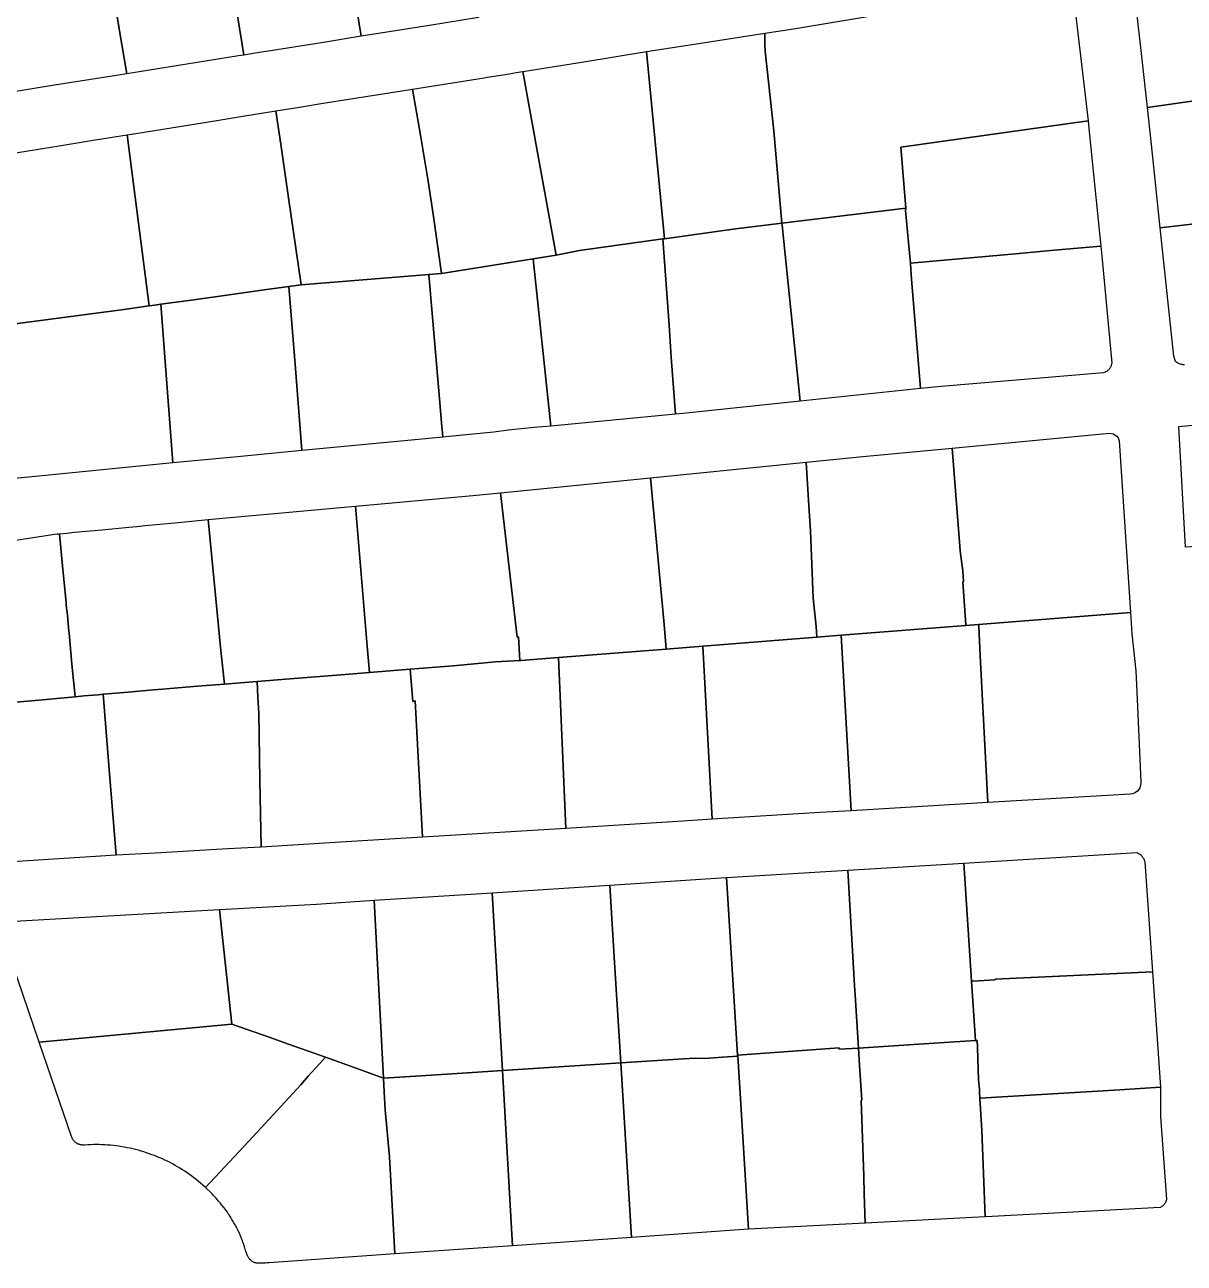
# Model space of a CAD drawing. Header units: metres. Extents: x 3 to 1005126, y 39 to 4383651.
# Drawn here: x 478553.3 to 478748.8, y 4364589.8 to 4364798.7 of the extents above; entities that cross this region are included whole.
import ezdxf

# ---------------------------------------------------------------- set-up
doc = ezdxf.new("R2010")
doc.units = ezdxf.units.M
doc.header["$MEASUREMENT"] = 0
doc.layers.add('TM_Llucmajor', color=7, linetype='Continuous')

msp = doc.modelspace()

# ---------------------------------------------------------------- linework, layer by layer
at = {"layer": 'TM_Llucmajor', "linetype": 'Continuous', "flags": 128}
for points in [[(478606.2, 4364820.38), (478605.26, 4364826.15), (478609.42, 4364826.82), (478613.58, 4364827.48), (478615.16, 4364827.74), (478616.74, 4364827.99), (478620.88, 4364828.66), (478625.02, 4364829.32), (478629.79, 4364799.88), (478621.54, 4364798.56), (478613.28, 4364797.25), (478610.02, 4364796.73), (478606.2, 4364820.38)], [(478589.93, 4364795.37), (478585.48, 4364822.97), (478595.37, 4364824.56), (478600.29, 4364825.35), (478605.26, 4364826.15), (478606.2, 4364820.38), (478610.02, 4364796.73), (478604, 4364795.77), (478601.51, 4364795.37), (478594.71, 4364794.28), (478592.47, 4364793.93), (478590.22, 4364793.57), (478589.93, 4364795.37)], [(478569.69, 4364795.37), (478568.06, 4364805.09), (478565.59, 4364819.77), (478585.35, 4364822.95), (478585.48, 4364822.97), (478589.93, 4364795.37), (478590.22, 4364793.57), (478589.35, 4364793.43), (478570.52, 4364790.42), (478569.69, 4364795.37)], [(478549.12, 4364795.37), (478548.07, 4364801.89), (478545.68, 4364816.57), (478555.65, 4364818.17), (478565.59, 4364819.77), (478568.06, 4364805.09), (478569.69, 4364795.37), (478570.52, 4364790.42), (478568.38, 4364790.07), (478566.23, 4364789.73), (478558.33, 4364788.47), (478550.44, 4364787.21), (478549.12, 4364795.37)], [(478678.1, 4364795.37), (478678.06, 4364797.26), (478682.88, 4364798), (478729.83, 4364805.85), (478731.06, 4364795.37), (478732.58, 4364782.46), (478701, 4364778.04), (478701.85, 4364767.75), (478680.94, 4364765.22), (478679.6, 4364780.8), (478678.13, 4364794.2), (478678.1, 4364795.37)], [(478661.14, 4364762.6), (478658.11, 4364794.18), (478665.82, 4364795.37), (478678.06, 4364797.26), (478678.1, 4364795.37), (478678.13, 4364794.2), (478679.6, 4364780.8), (478680.94, 4364765.22), (478673.14, 4364764.28), (478661.14, 4364762.6)], [(478642.9, 4364759.81), (478640.1, 4364775.3), (478637.3, 4364790.79), (478647.56, 4364792.43), (478658.11, 4364794.18), (478661.14, 4364762.6), (478660.9, 4364762.57), (478646.84, 4364760.6), (478642.9, 4364759.81)], [(478621.34, 4364772.3), (478620, 4364780.06), (478618.67, 4364787.83), (478630.73, 4364789.75), (478631.3, 4364789.84), (478633.17, 4364790.14), (478635.04, 4364790.43), (478636.17, 4364790.61), (478637.3, 4364790.79), (478640.1, 4364775.3), (478642.9, 4364759.81), (478638.99, 4364759.19), (478623.58, 4364756.73), (478623.06, 4364760.34), (478622.2, 4364766.32), (478621.34, 4364772.3)], [(478599.9, 4364754.85), (478597.78, 4364769.5), (478596.52, 4364778.16), (478596.3, 4364779.67), (478596.08, 4364781.15), (478595.65, 4364784.15), (478599.64, 4364784.79), (478603.62, 4364785.43), (478611.15, 4364786.63), (478618.67, 4364787.83), (478620, 4364780.06), (478621.34, 4364772.3), (478622.2, 4364766.32), (478623.06, 4364760.34), (478623.58, 4364756.73), (478621.41, 4364756.56), (478599.9, 4364754.85)], [(478744.74, 4364764.42), (478743.26, 4364778.5), (478742.57, 4364784.73), (478773.34, 4364789.13), (478774.52, 4364778.04), (478775.34, 4364770.44), (478775.58, 4364768.03), (478744.74, 4364764.42)], [(478574.27, 4364751.26), (478572.41, 4364765.69), (478570.55, 4364780.11), (478572.38, 4364780.4), (478583.27, 4364782.16), (478587.01, 4364782.76), (478590.74, 4364783.36), (478593.2, 4364783.75), (478595.65, 4364784.15), (478596.08, 4364781.15), (478596.3, 4364779.67), (478596.52, 4364778.16), (478597.78, 4364769.5), (478599.9, 4364754.85), (478597.81, 4364754.56), (478593.64, 4364753.97), (478587.38, 4364753.1), (478581.8, 4364752.32), (478576.23, 4364751.54), (478575.25, 4364751.4), (478574.27, 4364751.26)], [(478701.85, 4364767.75), (478701, 4364778.04), (478732.58, 4364782.46), (478732.71, 4364781.21), (478734.58, 4364762.97), (478734.69, 4364761.88), (478734.75, 4364761.33), (478726.83, 4364760.64), (478720.97, 4364760.12), (478702.61, 4364758.5), (478702.3, 4364761.96), (478701.81, 4364767.36), (478701.85, 4364767.75)], [(478546.47, 4364753.08), (478545.05, 4364761.65), (478543.49, 4364771.1), (478543.11, 4364773.36), (478542.74, 4364775.63), (478544.99, 4364776), (478551.43, 4364777.03), (478552.48, 4364777.2), (478553.52, 4364777.37), (478556.31, 4364777.82), (478559.1, 4364778.27), (478564.82, 4364779.19), (478570.55, 4364780.11), (478572.41, 4364765.69), (478574.27, 4364751.26), (478569.61, 4364750.61), (478547.37, 4364747.67), (478546.92, 4364750.37), (478546.47, 4364753.08)], [(478684.02, 4364735.2), (478680.97, 4364764.91), (478680.96, 4364765.04), (478680.94, 4364765.22), (478701.85, 4364767.75), (478701.81, 4364767.36), (478702.3, 4364761.96), (478702.61, 4364758.5), (478702.62, 4364758.36), (478702.83, 4364755.79), (478704.34, 4364737.32), (478684.02, 4364735.2)], [(478662.99, 4364733.02), (478662.3, 4364742.64), (478661.92, 4364748.02), (478660.9, 4364762.57), (478661.14, 4364762.6), (478673.14, 4364764.28), (478680.94, 4364765.22), (478680.96, 4364765.04), (478680.97, 4364764.91), (478684.02, 4364735.2), (478664.3, 4364733.15), (478662.99, 4364733.02)], [(478642.01, 4364731.01), (478638.99, 4364759.19), (478642.9, 4364759.81), (478646.84, 4364760.6), (478660.9, 4364762.57), (478661.92, 4364748.02), (478662.3, 4364742.64), (478662.99, 4364733.02), (478642.01, 4364731.01)], [(478702.62, 4364758.36), (478702.61, 4364758.5), (478720.97, 4364760.12), (478726.83, 4364760.64), (478734.75, 4364761.33), (478734.96, 4364759.08), (478736.56, 4364741.62), (478736.54, 4364741.52), (478736.52, 4364741.4), (478736.48, 4364741.28), (478736.44, 4364741.16), (478736.4, 4364741.04), (478736.34, 4364740.93), (478736.28, 4364740.83), (478736.21, 4364740.72), (478736.13, 4364740.62), (478736.05, 4364740.53), (478735.96, 4364740.44), (478735.87, 4364740.36), (478735.77, 4364740.28), (478735.67, 4364740.21), (478735.56, 4364740.15), (478735.18, 4364739.96), (478707.8, 4364737.68), (478704.34, 4364737.32), (478702.83, 4364755.79), (478702.62, 4364758.36)], [(478623.25, 4364735.58), (478621.41, 4364756.56), (478623.58, 4364756.73), (478638.99, 4364759.19), (478642.01, 4364731.01), (478639.2, 4364730.74), (478634.78, 4364730.32), (478632.36, 4364729.96), (478624.84, 4364729.23), (478623.78, 4364729.13), (478623.66, 4364730.49), (478623.63, 4364730.92), (478623.25, 4364735.58)], [(478600.04, 4364726.87), (478598.93, 4364740.71), (478597.81, 4364754.56), (478599.9, 4364754.85), (478621.41, 4364756.56), (478623.25, 4364735.58), (478623.63, 4364730.92), (478623.66, 4364730.49), (478623.78, 4364729.13), (478617.32, 4364728.51), (478611.94, 4364728), (478600.04, 4364726.87)], [(478578.25, 4364724.79), (478577.24, 4364738.16), (478576.23, 4364751.54), (478581.8, 4364752.32), (478587.38, 4364753.1), (478593.64, 4364753.97), (478597.81, 4364754.56), (478598.93, 4364740.71), (478600.04, 4364726.87), (478589.15, 4364725.83), (478578.25, 4364724.79)], [(478549.12, 4364721.93), (478548.24, 4364734.8), (478547.37, 4364747.67), (478569.61, 4364750.61), (478574.27, 4364751.26), (478575.25, 4364751.4), (478576.23, 4364751.54), (478577.24, 4364738.16), (478578.25, 4364724.79), (478555.12, 4364722.52), (478549.12, 4364721.93)], [(478749.02, 4364710.56), (478747.9, 4364730.93), (478778.67, 4364733.92), (478779.92, 4364712.45), (478749.02, 4364710.56)], [(478709.98, 4364722.94), (478709.65, 4364727.29), (478736.16, 4364729.83), (478736.79, 4364729.69), (478737.4, 4364729.3), (478737.63, 4364729.02), (478737.79, 4364728.51), (478739.7, 4364699.58), (478714.11, 4364697.56), (478711.97, 4364697.39), (478711.96, 4364697.51), (478711.43, 4364704.76), (478711.57, 4364704.77), (478711.44, 4364706.6), (478711.02, 4364709.89), (478710.95, 4364710.73), (478709.98, 4364722.94)], [(478686.22, 4364702), (478685.76, 4364713.36), (478685.5, 4364717.58), (478685.06, 4364724.9), (478694.58, 4364725.85), (478709.65, 4364727.29), (478709.98, 4364722.94), (478710.95, 4364710.73), (478711.02, 4364709.89), (478711.44, 4364706.6), (478711.57, 4364704.77), (478711.43, 4364704.76), (478711.96, 4364697.51), (478711.97, 4364697.39), (478690.94, 4364695.73), (478686.82, 4364695.4), (478686.73, 4364697.21), (478686.22, 4364702)], [(478661.08, 4364697.55), (478658.82, 4364722.29), (478685.06, 4364724.9), (478685.5, 4364717.58), (478685.76, 4364713.36), (478686.22, 4364702), (478686.73, 4364697.21), (478686.82, 4364695.4), (478667.62, 4364693.89), (478661.45, 4364693.41), (478661.39, 4364694.09), (478661.08, 4364697.55)], [(478636.32, 4364695.43), (478633.53, 4364719.77), (478658.82, 4364722.29), (478661.08, 4364697.55), (478661.39, 4364694.09), (478661.45, 4364693.41), (478643.26, 4364691.97), (478636.93, 4364691.47), (478636.78, 4364691.46), (478636.56, 4364695.44), (478636.32, 4364695.43)], [(478611.42, 4364689.43), (478611.05, 4364693.88), (478609.09, 4364717.5), (478618.98, 4364718.4), (478628.86, 4364719.3), (478633.53, 4364719.77), (478636.32, 4364695.43), (478636.56, 4364695.44), (478636.78, 4364691.46), (478632.63, 4364691.23), (478631.49, 4364691.16), (478625.53, 4364690.6), (478618.29, 4364690.02), (478611.42, 4364689.43)], [(478586.95, 4364687.47), (478586.64, 4364690.59), (478586.33, 4364693.71), (478584.2, 4364715.25), (478590.42, 4364715.81), (478596.64, 4364716.37), (478606.53, 4364717.27), (478609.09, 4364717.5), (478611.05, 4364693.88), (478611.42, 4364689.43), (478607.31, 4364689.11), (478599.43, 4364688.5), (478595.94, 4364688.23), (478592.46, 4364687.96), (478589.7, 4364687.72), (478586.95, 4364687.47)], [(478560.27, 4364701.26), (478559.74, 4364706.82), (478559.17, 4364712.85), (478560.42, 4364712.97), (478561.68, 4364713.09), (478566.27, 4364713.53), (478570.86, 4364713.97), (478572.19, 4364714.09), (478573.53, 4364714.22), (478576.07, 4364714.47), (478578.62, 4364714.71), (478584.2, 4364715.25), (478586.33, 4364693.71), (478586.64, 4364690.59), (478586.95, 4364687.47), (478582.4, 4364687.12), (478577.84, 4364686.76), (478576.5, 4364686.65), (478574.97, 4364686.52), (478570.74, 4364686.14), (478566.51, 4364685.77), (478565.66, 4364685.69), (478564.81, 4364685.62), (478563.3, 4364685.49), (478561.78, 4364685.35), (478561.26, 4364690.87), (478560.76, 4364696.1), (478560.73, 4364696.39), (478560.48, 4364699.1), (478560.31, 4364700.8), (478560.27, 4364701.26)], [(478530.81, 4364705.84), (478530.8, 4364706.58), (478530.99, 4364707.29), (478531.37, 4364707.92), (478531.9, 4364708.42), (478532.54, 4364708.82), (478532.82, 4364708.86), (478533.07, 4364708.9), (478558.36, 4364712.77), (478558.77, 4364712.81), (478559.17, 4364712.85), (478559.74, 4364706.82), (478560.27, 4364701.26), (478560.31, 4364700.8), (478560.48, 4364699.1), (478560.73, 4364696.39), (478560.76, 4364696.1), (478561.26, 4364690.87), (478561.78, 4364685.35), (478554.43, 4364684.7), (478547.08, 4364684.05), (478541.98, 4364683.6), (478536.88, 4364683.15), (478530.81, 4364705.84)], [(478692.65, 4364666.15), (478690.94, 4364695.73), (478711.97, 4364697.39), (478714.11, 4364697.56), (478714.13, 4364697.24), (478714.39, 4364692.25), (478715.69, 4364667.52), (478692.65, 4364666.15)], [(478714.13, 4364697.24), (478714.11, 4364697.56), (478739.7, 4364699.58), (478739.94, 4364695.97), (478740.63, 4364689.71), (478740.81, 4364686.2), (478741.48, 4364671.04), (478741.41, 4364670.41), (478741.29, 4364670), (478740.98, 4364669.48), (478740.58, 4364669.22), (478740.1, 4364668.99), (478739.69, 4364668.96), (478715.69, 4364667.52), (478714.39, 4364692.25), (478714.13, 4364697.24)], [(478669.2, 4364664.71), (478667.62, 4364693.89), (478686.82, 4364695.4), (478690.94, 4364695.73), (478692.65, 4364666.15), (478687.36, 4364665.83), (478669.2, 4364664.71)], [(478644.51, 4364663.14), (478643.26, 4364691.97), (478661.45, 4364693.41), (478667.62, 4364693.89), (478669.2, 4364664.71), (478663.39, 4364664.3), (478644.51, 4364663.14)], [(478619.11, 4364684.66), (478618.72, 4364684.58), (478618.29, 4364690.02), (478625.53, 4364690.6), (478631.49, 4364691.16), (478632.63, 4364691.23), (478636.78, 4364691.46), (478636.93, 4364691.47), (478643.26, 4364691.97), (478644.51, 4364663.14), (478620.36, 4364661.66), (478619.11, 4364684.66)], [(478592.77, 4364682.62), (478592.61, 4364685.29), (478592.46, 4364687.96), (478595.94, 4364688.23), (478599.43, 4364688.5), (478607.31, 4364689.11), (478611.42, 4364689.43), (478618.29, 4364690.02), (478618.72, 4364684.58), (478619.11, 4364684.66), (478620.36, 4364661.66), (478605.65, 4364660.79), (478599.41, 4364660.4), (478593.16, 4364660.02), (478592.96, 4364671.32), (478592.77, 4364682.62)], [(478568.73, 4364658.62), (478567.55, 4364673.09), (478567.03, 4364679.43), (478566.51, 4364685.77), (478570.74, 4364686.14), (478574.97, 4364686.52), (478576.5, 4364686.65), (478577.84, 4364686.76), (478582.4, 4364687.12), (478586.95, 4364687.47), (478589.7, 4364687.72), (478592.46, 4364687.96), (478592.61, 4364685.29), (478592.77, 4364682.62), (478592.96, 4364671.32), (478593.16, 4364660.02), (478587.52, 4364659.69), (478581.88, 4364659.37), (478575.31, 4364659), (478568.73, 4364658.62)], [(478712.94, 4364637.38), (478711.64, 4364657.31), (478740.77, 4364659.08), (478740.89, 4364659.03), (478741.01, 4364658.98), (478741.07, 4364658.95), (478741.18, 4364658.88), (478741.24, 4364658.84), (478741.35, 4364658.76), (478741.45, 4364658.68), (478741.5, 4364658.63), (478741.55, 4364658.58), (478741.64, 4364658.49), (478741.69, 4364658.43), (478741.77, 4364658.33), (478741.81, 4364658.27), (478741.88, 4364658.16), (478741.92, 4364658.1), (478741.95, 4364658.04), (478741.98, 4364657.98), (478742.01, 4364657.92), (478742.05, 4364657.8), (478742.1, 4364657.67), (478742.13, 4364657.55), (478743.43, 4364638.98), (478716.92, 4364637.76), (478716.93, 4364637.62), (478713.15, 4364637.4), (478712.94, 4364637.38)], [(478673.49, 4364624.91), (478671.62, 4364654.88), (478692.08, 4364656.12), (478693.2, 4364636.67), (478693.31, 4364635.03), (478693.88, 4364626.12), (478690.6, 4364625.91), (478690.59, 4364626.13), (478673.49, 4364624.91)], [(478693.2, 4364636.67), (478692.08, 4364656.12), (478711.64, 4364657.31), (478712.94, 4364637.38), (478713.59, 4364627.39), (478704.87, 4364626.83), (478693.88, 4364626.12), (478693.31, 4364635.03), (478693.2, 4364636.67)], [(478652.42, 4364646.11), (478651.97, 4364653.61), (478671.51, 4364654.87), (478671.62, 4364654.88), (478673.49, 4364624.91), (478673.5, 4364624.74), (478670.92, 4364624.58), (478667.94, 4364624.38), (478666.33, 4364624.42), (478664.36, 4364624.3), (478653.79, 4364623.62), (478652.81, 4364639.65), (478652.42, 4364646.11)], [(478613.78, 4364621.07), (478612.23, 4364651.04), (478632.1, 4364652.32), (478633.84, 4364622.34), (478627.92, 4364621.95), (478623.59, 4364621.67), (478619.2, 4364621.38), (478613.78, 4364621.07)], [(478633.84, 4364622.34), (478632.1, 4364652.32), (478651.97, 4364653.61), (478652.42, 4364646.11), (478652.81, 4364639.65), (478653.79, 4364623.62), (478633.84, 4364622.34)], [(478588.24, 4364630.16), (478586.16, 4364649.47), (478594.33, 4364649.94), (478602.49, 4364650.41), (478612.23, 4364651.04), (478613.78, 4364621.07), (478608.99, 4364622.78), (478603.99, 4364624.57), (478597.75, 4364626.8), (478594.53, 4364627.97), (478588.24, 4364630.16)], [(478713.59, 4364627.39), (478712.94, 4364637.38), (478713.15, 4364637.4), (478716.93, 4364637.62), (478716.92, 4364637.76), (478743.43, 4364638.98), (478744.79, 4364619.51), (478737.9, 4364619.09), (478714.35, 4364617.65), (478714.29, 4364618.71), (478714.26, 4364619.16), (478714.11, 4364620.77), (478713.94, 4364626.23), (478713.87, 4364627.41), (478713.59, 4364627.39)], [(478583.79, 4364602.58), (478583.66, 4364602.69), (478583.31, 4364603.01), (478582.95, 4364603.33), (478582.58, 4364603.64), (478582.21, 4364603.93), (478581.83, 4364604.24), (478581.45, 4364604.53), (478581.06, 4364604.81), (478580.67, 4364605.08), (478580.27, 4364605.34), (478579.87, 4364605.61), (478579.46, 4364605.86), (478579.05, 4364606.11), (478578.64, 4364606.33), (478578.22, 4364606.58), (478577.79, 4364606.8), (478577.36, 4364607.02), (478576.94, 4364607.22), (478576.5, 4364607.43), (478576.06, 4364607.62), (478575.62, 4364607.79), (478575.18, 4364607.98), (478574.73, 4364608.14), (478574.28, 4364608.3), (478573.82, 4364608.46), (478573.37, 4364608.61), (478572.91, 4364608.74), (478572.45, 4364608.88), (478571.99, 4364608.99), (478571.52, 4364609.12), (478571.06, 4364609.22), (478570.59, 4364609.31), (478570.12, 4364609.41), (478569.64, 4364609.48), (478569.17, 4364609.55), (478568.7, 4364609.62), (478568.22, 4364609.67), (478567.75, 4364609.73), (478567.27, 4364609.75), (478566.79, 4364609.79), (478566.31, 4364609.82), (478565.83, 4364609.83), (478565.35, 4364609.83), (478564.88, 4364609.83), (478564.4, 4364609.82), (478563.92, 4364609.79), (478563.42, 4364609.77), (478563.27, 4364609.75), (478563.17, 4364609.75), (478563.08, 4364609.75), (478562.97, 4364609.75), (478562.87, 4364609.78), (478562.78, 4364609.79), (478562.68, 4364609.82), (478562.58, 4364609.83), (478562.49, 4364609.86), (478562.4, 4364609.9), (478562.31, 4364609.94), (478562.22, 4364609.99), (478562.13, 4364610.04), (478562.05, 4364610.08), (478561.96, 4364610.14), (478561.88, 4364610.21), (478561.81, 4364610.26), (478561.74, 4364610.33), (478561.66, 4364610.41), (478561.6, 4364610.49), (478561.54, 4364610.55), (478561.48, 4364610.63), (478561.42, 4364610.73), (478561.37, 4364610.8), (478561.32, 4364610.89), (478561.28, 4364610.99), (478561.24, 4364611.08), (478561.2, 4364611.19), (478555.75, 4364627.11), (478588.24, 4364630.16), (478594.53, 4364627.97), (478597.75, 4364626.8), (478603.99, 4364624.57), (478603.49, 4364624.02), (478601.11, 4364621.36), (478599.83, 4364619.93), (478591.81, 4364611.22), (478583.79, 4364602.58)], [(478694.06, 4364623.23), (478693.88, 4364626.12), (478704.87, 4364626.83), (478713.59, 4364627.39), (478713.87, 4364627.41), (478713.94, 4364626.23), (478714.11, 4364620.77), (478714.26, 4364619.16), (478714.29, 4364618.71), (478714.35, 4364617.65), (478714.67, 4364612.23), (478715.22, 4364597.67), (478695.01, 4364596.59), (478694.85, 4364601.54), (478694.75, 4364604.5), (478694.34, 4364617.3), (478694.44, 4364617.31), (478694.06, 4364623.23)], [(478615.71, 4364591.41), (478594.53, 4364589.92), (478594.41, 4364589.89), (478594.15, 4364589.88), (478593.9, 4364589.86), (478593.73, 4364589.85), (478593.4, 4364589.83), (478592.7, 4364589.83), (478592.62, 4364589.85), (478592.46, 4364589.86), (478592.39, 4364589.86), (478592.28, 4364589.89), (478592.14, 4364589.92), (478592.07, 4364589.92), (478591.98, 4364589.95), (478591.84, 4364590.02), (478591.74, 4364590.06), (478591.66, 4364590.11), (478591.56, 4364590.18), (478591.46, 4364590.27), (478591.39, 4364590.33), (478591.33, 4364590.41), (478591.28, 4364590.46), (478591.2, 4364590.57), (478591.1, 4364590.7), (478591.05, 4364590.79), (478590.98, 4364590.91), (478590.9, 4364591.02), (478590.87, 4364591.09), (478590.8, 4364591.23), (478590.77, 4364591.3), (478590.73, 4364591.42), (478590.66, 4364591.58), (478590.63, 4364591.67), (478590.55, 4364591.9), (478590.48, 4364592.13), (478590.33, 4364592.62), (478590.21, 4364593), (478590.17, 4364593.12), (478590.09, 4364593.38), (478590, 4364593.62), (478589.94, 4364593.79), (478589.81, 4364594.11), (478589.74, 4364594.27), (478589.6, 4364594.61), (478589.51, 4364594.83), (478589.37, 4364595.12), (478589.3, 4364595.26), (478589.15, 4364595.6), (478588.98, 4364595.93), (478588.9, 4364596.08), (478588.76, 4364596.33), (478588.57, 4364596.67), (478588.44, 4364596.89), (478588.17, 4364597.33), (478588.03, 4364597.55), (478587.94, 4364597.69), (478587.75, 4364597.99), (478587.65, 4364598.12), (478587.46, 4364598.42), (478587.26, 4364598.7), (478587.12, 4364598.88), (478586.84, 4364599.25), (478586.6, 4364599.55), (478586.47, 4364599.71), (478586.28, 4364599.95), (478585.99, 4364600.29), (478585.7, 4364600.62), (478585.55, 4364600.79), (478585.24, 4364601.12), (478585.09, 4364601.29), (478584.87, 4364601.53), (478583.79, 4364602.58), (478591.81, 4364611.22), (478599.83, 4364619.93), (478601.11, 4364621.36), (478603.49, 4364624.02), (478603.99, 4364624.57), (478608.99, 4364622.78), (478613.78, 4364621.07), (478613.92, 4364618.72), (478614.08, 4364615.73), (478614.78, 4364607.76), (478615.71, 4364591.41)], [(478655.58, 4364594.18), (478653.79, 4364623.62), (478664.36, 4364624.3), (478666.33, 4364624.42), (478667.94, 4364624.38), (478670.92, 4364624.58), (478673.5, 4364624.74), (478673.84, 4364619.39), (478675.33, 4364595.57), (478655.58, 4364594.18)], [(478673.5, 4364624.74), (478673.49, 4364624.91), (478690.59, 4364626.13), (478690.6, 4364625.91), (478693.88, 4364626.12), (478694.06, 4364623.23), (478694.44, 4364617.31), (478694.34, 4364617.3), (478694.75, 4364604.5), (478694.85, 4364601.54), (478695.01, 4364596.59), (478675.33, 4364595.57), (478673.84, 4364619.39), (478673.5, 4364624.74)], [(478635.56, 4364592.79), (478633.84, 4364622.34), (478653.79, 4364623.62), (478655.58, 4364594.18), (478635.56, 4364592.79)], [(478613.92, 4364618.72), (478613.78, 4364621.07), (478619.2, 4364621.38), (478623.59, 4364621.67), (478627.92, 4364621.95), (478633.84, 4364622.34), (478635.56, 4364592.79), (478615.71, 4364591.41), (478614.78, 4364607.76), (478614.08, 4364615.73), (478613.92, 4364618.72)], [(478714.67, 4364612.23), (478714.35, 4364617.65), (478737.9, 4364619.09), (478744.79, 4364619.51), (478744.81, 4364619.2), (478744.81, 4364614.52), (478745.81, 4364600.63), (478745.78, 4364600.52), (478745.75, 4364600.4), (478745.71, 4364600.28), (478745.67, 4364600.17), (478745.61, 4364600.06), (478745.55, 4364599.96), (478745.48, 4364599.86), (478745.41, 4364599.76), (478745.33, 4364599.67), (478745.24, 4364599.58), (478745.15, 4364599.5), (478745.05, 4364599.43), (478744.95, 4364599.36), (478744.84, 4364599.3), (478744.74, 4364599.24), (478716.42, 4364597.73), (478715.22, 4364597.67), (478714.67, 4364612.23)]]:
    msp.add_lwpolyline(points, close=True, dxfattribs=at)
for points in [[(478773.34, 4364789.13), (478742.57, 4364784.73), (478741.39, 4364795.37), (478741.39, 4364795.37), (478740.25, 4364805.72)], [(478748.81, 4364741.32), (478748.67, 4364741.33), (478748.53, 4364741.34), (478748.4, 4364741.37), (478748.26, 4364741.4), (478748.13, 4364741.43), (478748, 4364741.48), (478747.87, 4364741.53), (478747.75, 4364741.59), (478747.63, 4364741.66), (478747.51, 4364741.73), (478747.4, 4364741.82), (478747.32, 4364741.88), (478747.02, 4364742.78), (478744.74, 4364764.42), (478775.58, 4364768.03)], [(478547.08, 4364684.05), (478554.43, 4364684.7), (478561.78, 4364685.35), (478563.3, 4364685.49), (478564.81, 4364685.62), (478565.66, 4364685.69), (478566.51, 4364685.77), (478567.03, 4364679.43), (478567.55, 4364673.09), (478568.73, 4364658.62), (478568.73, 4364658.62), (478547.65, 4364657.29)], [(478550.64, 4364647.45), (478586.16, 4364649.47), (478588.24, 4364630.16), (478555.75, 4364627.11), (478555.75, 4364627.11), (478549.3, 4364645.95)]]:
    msp.add_lwpolyline(points, dxfattribs=at)

doc.saveas('drawing.dxf')
